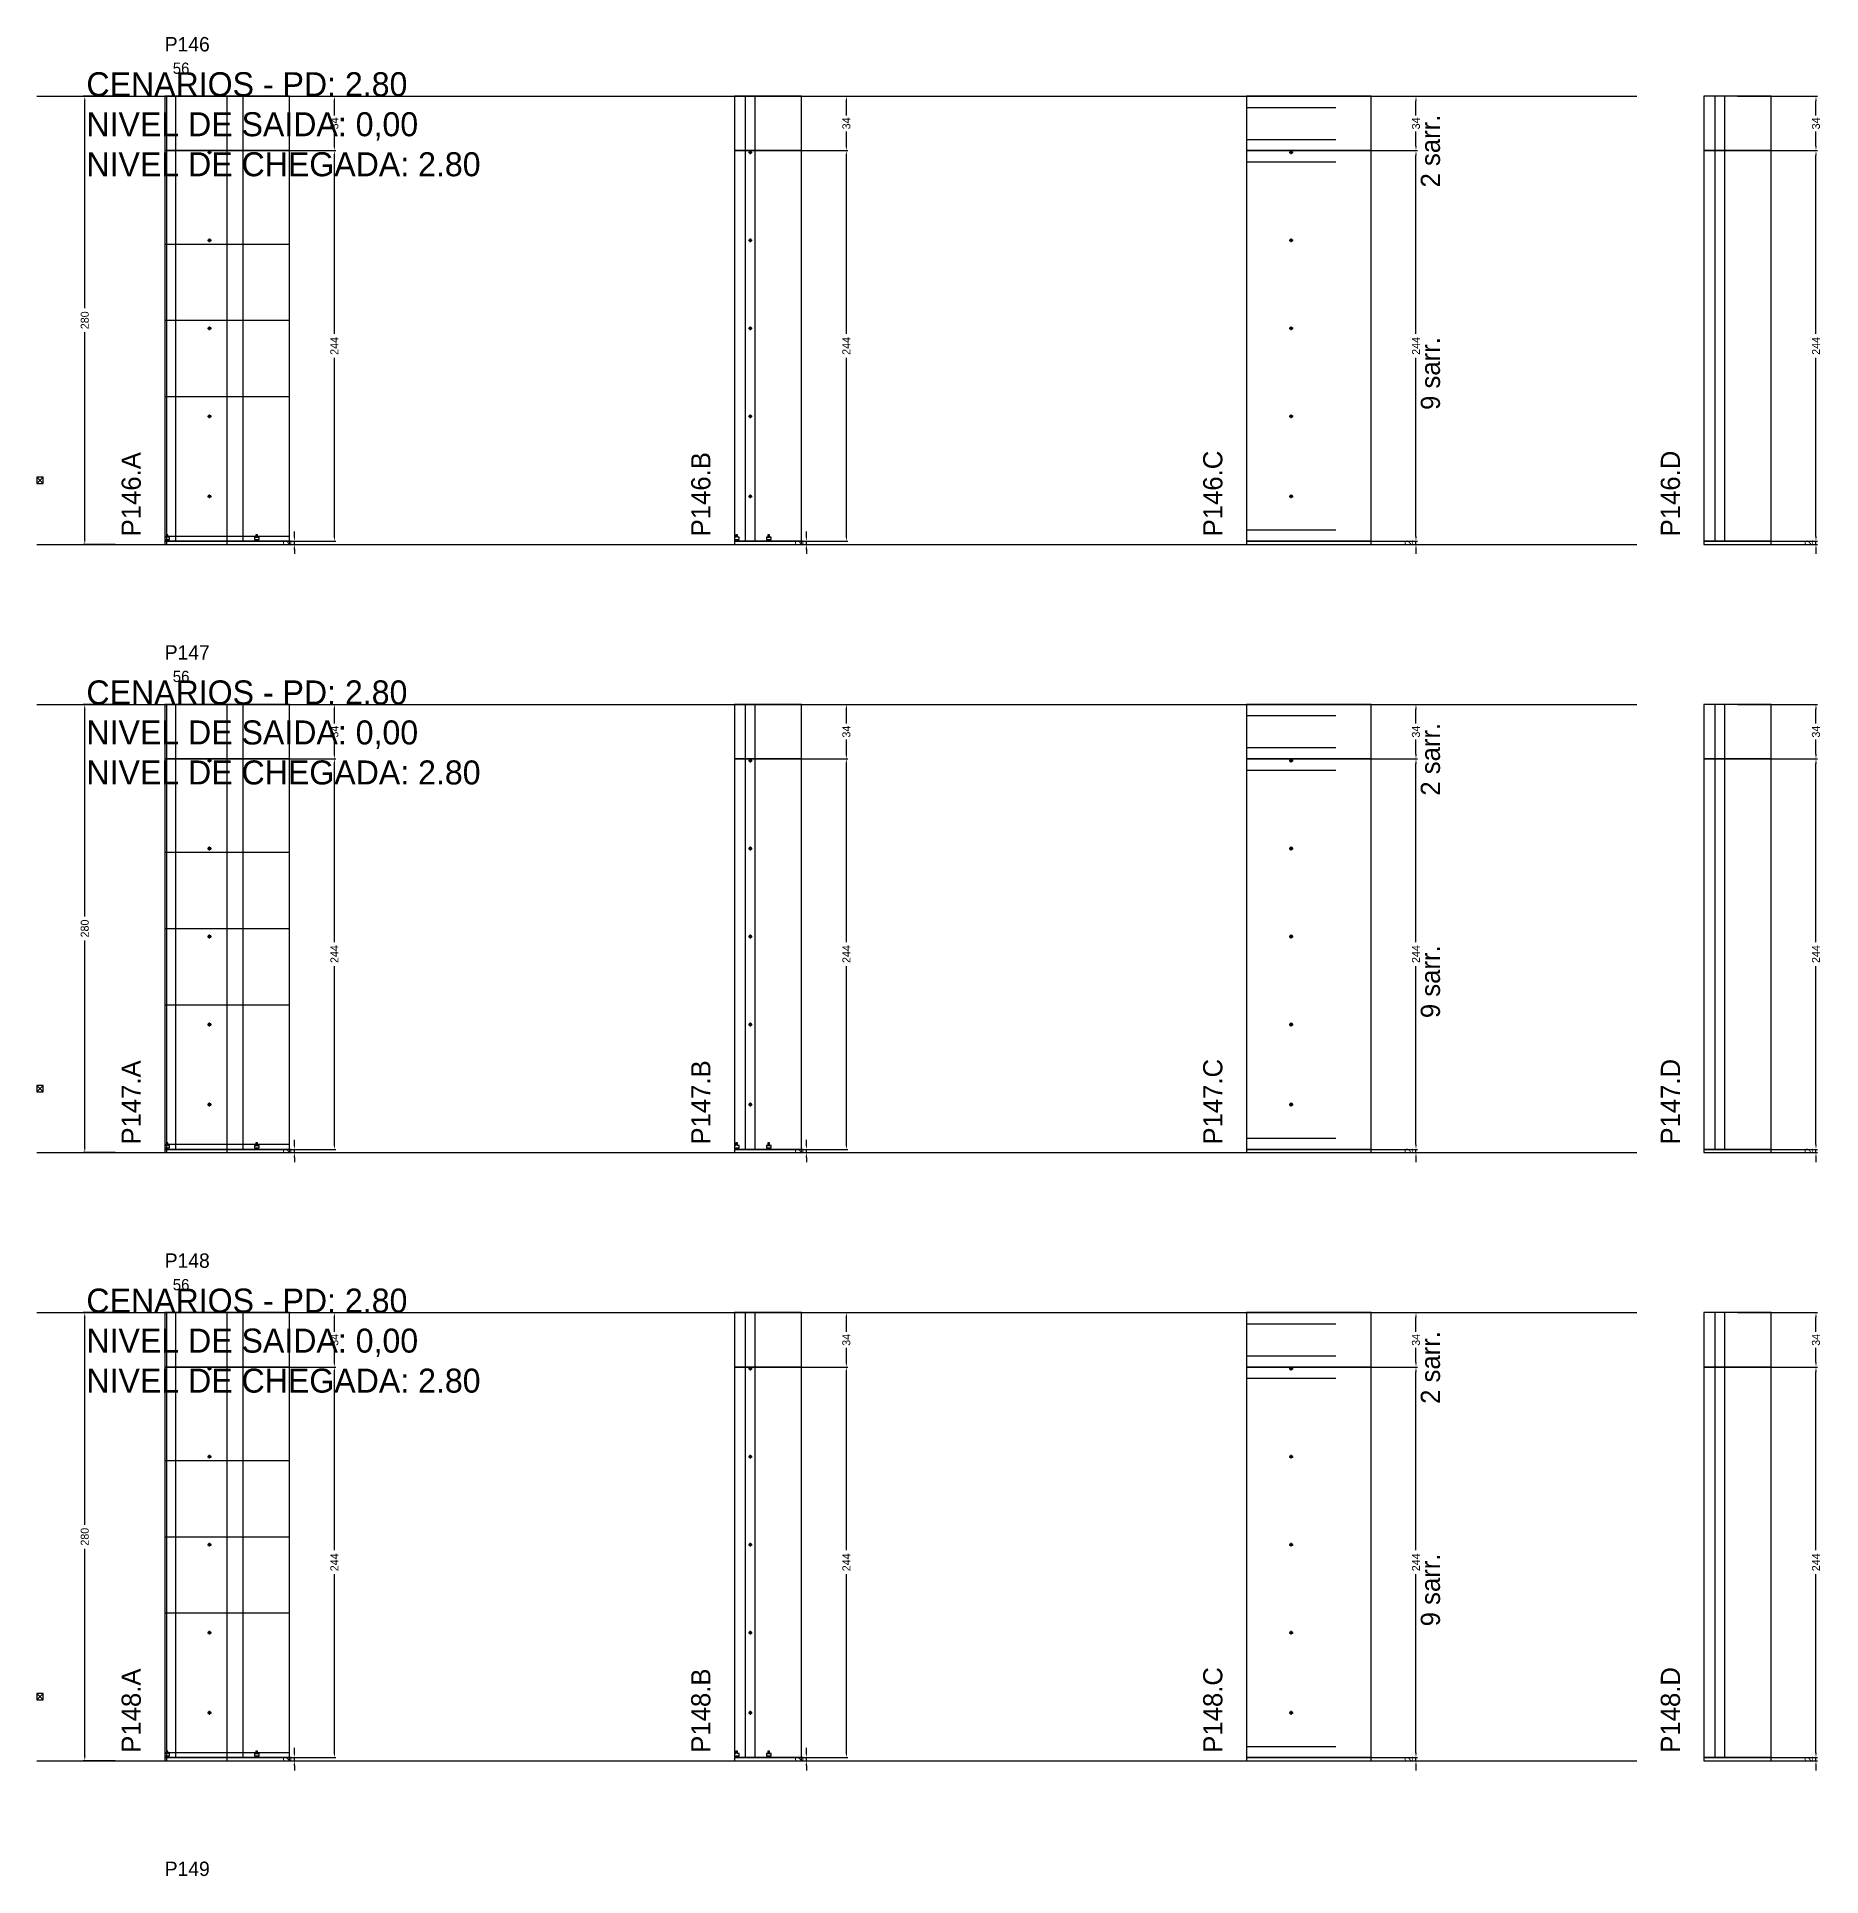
# Model space of a CAD drawing. Header units: centimetres. Extents: x -10500 to 4121, y -45226 to 295.
# Drawn here: x -7000 to -5885, y -36552 to -35403 of the extents above; entities that cross this region are included whole.
import ezdxf

# ---------------------------------------------------------------- set-up
doc = ezdxf.new("R2010")
doc.units = ezdxf.units.CM
doc.linetypes.add('DASHED', pattern=[2, -2])
for name, color, linetype in [('CHAPA', 140, 'Continuous'), ('COTA', 241, 'Continuous'), ('COTAS FURACAO', 16, 'Continuous'), ('Madeira', 30, 'Continuous'), ('MEIO_PONT', 160, 'Continuous'), ('NOMENCLATURA', 7, 'Continuous'), ('Nível', 160, 'Continuous'), ('Painéis', 200, 'Continuous'), ('Perfil Metálico', 150, 'Continuous'), ('SARR_2.2x7', 40, 'Continuous'), ('SARRAFO DE PRESSAO', 200, 'Continuous'), ('texto', 7, 'Continuous'), ('TEXTO_GERAL', 7, 'Continuous')]:
    doc.layers.add(name, color=color, linetype=linetype)
doc.dimstyles.new('PAINEL-NOVA', dxfattribs={"dimtxt": 5, "dimasz": 3, "dimexe": 1, "dimexo": 1, "dimgap": 1, "dimtad": 1, "dimcen": 2.5, "dimazin": 3, "dimtfac": 1, "dimtmove": 0, "dimatfit": 3})

# ---------------------------------------------------------------- blocks, each defined once
blk = doc.blocks.new('_CLOSEDFILLED')
at = {"color": 0, "linetype": 'BYBLOCK'}
blk.add_solid([(-1, 0.16), (0, 0), (-1, -0.16)], dxfattribs=at)
blk = doc.blocks.new('*D2419')
for p, q in [((-6951, -35440), (-6971, -35440)), ((-6970, -35572.5), (-6970, -35443)), ((-6970, -35717), (-6970, -35587.5)), ((-6951, -35720), (-6971, -35720))]:
    blk.add_line(p, q)
at = {"layer": 'Defpoints'}
for p in [(-6950, -35440), (-6970, -35720), (-6950, -35720)]:
    blk.add_point(p, dxfattribs=at)
at = {"layer": 'COTA', "xscale": 3, "yscale": 3}
for p, rotation in [((-6970, -35440), 90), ((-6970, -35720), 270)]:
    blk.add_blockref('_CLOSEDFILLED', p, dxfattribs=dict(at, rotation=rotation))
at = {"layer": 'COTA', "insert": (-6970, -35580), "char_height": 5, "attachment_point": 5, "rotation": 90}
blk.add_mtext('280', dxfattribs=at)
blk = doc.blocks.new('MULDURA')
at = {"layer": 'Paineis'}
for p, q in [((0, 0), (4, 4)), ((4, 0), (0, 4))]:
    blk.add_line(p, q, dxfattribs=at)
blk.add_lwpolyline([(0, 0), (4, 0), (4, 4), (0, 4)], close=True, dxfattribs=at)
blk = doc.blocks.new('*D2421')
for p, q in [((-6863, -35474), (-6813, -35474)), ((-6814, -35588.5), (-6814, -35477)), ((-6814, -35715), (-6814, -35603.5)), ((-6863, -35718), (-6813, -35718))]:
    blk.add_line(p, q)
at = {"layer": 'Defpoints'}
for p in [(-6864, -35474), (-6864, -35718), (-6814, -35718)]:
    blk.add_point(p, dxfattribs=at)
at = {"layer": 'COTA', "xscale": 3, "yscale": 3}
for p, rotation in [((-6814, -35474), 90), ((-6814, -35718), 270)]:
    blk.add_blockref('_CLOSEDFILLED', p, dxfattribs=dict(at, rotation=rotation))
at = {"layer": 'COTA', "insert": (-6814, -35596), "char_height": 5, "attachment_point": 5, "rotation": 90}
blk.add_mtext('244', dxfattribs=at)
blk = doc.blocks.new('*D2422')
for p, q in [((-6863, -35440), (-6813, -35440)), ((-6814, -35452), (-6814, -35443)), ((-6814, -35471), (-6814, -35462)), ((-6863, -35474), (-6813, -35474))]:
    blk.add_line(p, q)
at = {"layer": 'Defpoints'}
for p in [(-6864, -35440), (-6864, -35474), (-6814, -35474)]:
    blk.add_point(p, dxfattribs=at)
at = {"layer": 'COTA', "xscale": 3, "yscale": 3}
for p, rotation in [((-6814, -35440), 90), ((-6814, -35474), 270)]:
    blk.add_blockref('_CLOSEDFILLED', p, dxfattribs=dict(at, rotation=rotation))
at = {"layer": 'COTA', "insert": (-6814, -35457), "char_height": 5, "attachment_point": 5, "rotation": 90}
blk.add_mtext('34', dxfattribs=at)
blk = doc.blocks.new('SLIPTEE')
at = {"layer": 'Paineis'}
blk.add_lwpolyline([(0, 0), (3, 0), (3, 1.5), (2, 1.5), (2, 3), (1, 3), (1, 1.5), (0, 1.5)], close=True, dxfattribs=at)
blk = doc.blocks.new('SLIPTDD')
at = {"layer": 'Paineis'}
blk.add_line((0, 1.5), (3, 1.5), dxfattribs=at)
blk.add_lwpolyline([(0, 0), (3, 0), (3, 1.5), (2, 1.5), (2, 3), (1, 3), (1, 1.5), (0, 1.5)], close=True, dxfattribs=at)
blk = doc.blocks.new('furacao')
at = {"layer": 'COTAS FURACAO'}
for p, q in [((-1.2, 0), (1.2, 0)), ((0, -1.2), (0, 1.2))]:
    blk.add_line(p, q, dxfattribs=at)
blk.add_circle((0, 0), 0.8, dxfattribs=at)
blk = doc.blocks.new('*D2424')
for p, q in [((-6543, -35474), (-6493, -35474)), ((-6494, -35588.5), (-6494, -35477)), ((-6494, -35715), (-6494, -35603.5)), ((-6543, -35718), (-6493, -35718))]:
    blk.add_line(p, q)
at = {"layer": 'Defpoints'}
for p in [(-6544, -35474), (-6544, -35718), (-6494, -35718)]:
    blk.add_point(p, dxfattribs=at)
at = {"layer": 'COTA', "xscale": 3, "yscale": 3}
for p, rotation in [((-6494, -35474), 90), ((-6494, -35718), 270)]:
    blk.add_blockref('_CLOSEDFILLED', p, dxfattribs=dict(at, rotation=rotation))
at = {"layer": 'COTA', "insert": (-6494, -35596), "char_height": 5, "attachment_point": 5, "rotation": 90}
blk.add_mtext('244', dxfattribs=at)
blk = doc.blocks.new('*D2425')
for p, q in [((-6543, -35440), (-6493, -35440)), ((-6494, -35452), (-6494, -35443)), ((-6494, -35471), (-6494, -35462)), ((-6543, -35474), (-6493, -35474))]:
    blk.add_line(p, q)
at = {"layer": 'Defpoints'}
for p in [(-6544, -35440), (-6544, -35474), (-6494, -35474)]:
    blk.add_point(p, dxfattribs=at)
at = {"layer": 'COTA', "xscale": 3, "yscale": 3}
for p, rotation in [((-6494, -35440), 90), ((-6494, -35474), 270)]:
    blk.add_blockref('_CLOSEDFILLED', p, dxfattribs=dict(at, rotation=rotation))
at = {"layer": 'COTA', "insert": (-6494, -35457), "char_height": 5, "attachment_point": 5, "rotation": 90}
blk.add_mtext('34', dxfattribs=at)
blk = doc.blocks.new('*D2427')
for p, q in [((-6187, -35474), (-6137, -35474)), ((-6138, -35588.5), (-6138, -35477)), ((-6138, -35715), (-6138, -35603.5)), ((-6187, -35718), (-6137, -35718))]:
    blk.add_line(p, q)
at = {"layer": 'Defpoints'}
for p in [(-6188, -35474), (-6188, -35718), (-6138, -35718)]:
    blk.add_point(p, dxfattribs=at)
at = {"layer": 'COTA', "xscale": 3, "yscale": 3}
for p, rotation in [((-6138, -35474), 90), ((-6138, -35718), 270)]:
    blk.add_blockref('_CLOSEDFILLED', p, dxfattribs=dict(at, rotation=rotation))
at = {"layer": 'COTA', "insert": (-6138, -35596), "char_height": 5, "attachment_point": 5, "rotation": 90}
blk.add_mtext('244', dxfattribs=at)
blk = doc.blocks.new('*D2428')
for p, q in [((-6187, -35440), (-6137, -35440)), ((-6138, -35452), (-6138, -35443)), ((-6138, -35471), (-6138, -35462)), ((-6187, -35474), (-6137, -35474))]:
    blk.add_line(p, q)
at = {"layer": 'Defpoints'}
for p in [(-6188, -35440), (-6188, -35474), (-6138, -35474)]:
    blk.add_point(p, dxfattribs=at)
at = {"layer": 'COTA', "xscale": 3, "yscale": 3}
for p, rotation in [((-6138, -35440), 90), ((-6138, -35474), 270)]:
    blk.add_blockref('_CLOSEDFILLED', p, dxfattribs=dict(at, rotation=rotation))
at = {"layer": 'COTA', "insert": (-6138, -35457), "char_height": 5, "attachment_point": 5, "rotation": 90}
blk.add_mtext('34', dxfattribs=at)
blk = doc.blocks.new('*D2430')
for p, q in [((-5937, -35474), (-5887, -35474)), ((-5888, -35588.5), (-5888, -35477)), ((-5888, -35715), (-5888, -35603.5)), ((-5937, -35718), (-5887, -35718))]:
    blk.add_line(p, q)
at = {"layer": 'Defpoints'}
for p in [(-5938, -35474), (-5938, -35718), (-5888, -35718)]:
    blk.add_point(p, dxfattribs=at)
at = {"layer": 'COTA', "xscale": 3, "yscale": 3}
for p, rotation in [((-5888, -35474), 90), ((-5888, -35718), 270)]:
    blk.add_blockref('_CLOSEDFILLED', p, dxfattribs=dict(at, rotation=rotation))
at = {"layer": 'COTA', "insert": (-5888, -35596), "char_height": 5, "attachment_point": 5, "rotation": 90}
blk.add_mtext('244', dxfattribs=at)
blk = doc.blocks.new('*D2431')
for p, q in [((-5937, -35440), (-5887, -35440)), ((-5888, -35452), (-5888, -35443)), ((-5888, -35471), (-5888, -35462)), ((-5937, -35474), (-5887, -35474))]:
    blk.add_line(p, q)
at = {"layer": 'Defpoints'}
for p in [(-5938, -35440), (-5938, -35474), (-5888, -35474)]:
    blk.add_point(p, dxfattribs=at)
at = {"layer": 'COTA', "xscale": 3, "yscale": 3}
for p, rotation in [((-5888, -35440), 90), ((-5888, -35474), 270)]:
    blk.add_blockref('_CLOSEDFILLED', p, dxfattribs=dict(at, rotation=rotation))
at = {"layer": 'COTA', "insert": (-5888, -35457), "char_height": 5, "attachment_point": 5, "rotation": 90}
blk.add_mtext('34', dxfattribs=at)
blk = doc.blocks.new('*D2445')
for p, q in [((-6951, -35820), (-6971, -35820)), ((-6970, -35952.5), (-6970, -35823)), ((-6970, -36097), (-6970, -35967.5)), ((-6951, -36100), (-6971, -36100))]:
    blk.add_line(p, q)
at = {"layer": 'Defpoints'}
for p in [(-6950, -35820), (-6970, -36100), (-6950, -36100)]:
    blk.add_point(p, dxfattribs=at)
at = {"layer": 'COTA', "xscale": 3, "yscale": 3}
for p, rotation in [((-6970, -35820), 90), ((-6970, -36100), 270)]:
    blk.add_blockref('_CLOSEDFILLED', p, dxfattribs=dict(at, rotation=rotation))
at = {"layer": 'COTA', "insert": (-6970, -35960), "char_height": 5, "attachment_point": 5, "rotation": 90}
blk.add_mtext('280', dxfattribs=at)
blk = doc.blocks.new('*D2447')
for p, q in [((-6863, -35854), (-6813, -35854)), ((-6814, -35968.5), (-6814, -35857)), ((-6814, -36095), (-6814, -35983.5)), ((-6863, -36098), (-6813, -36098))]:
    blk.add_line(p, q)
at = {"layer": 'Defpoints'}
for p in [(-6864, -35854), (-6864, -36098), (-6814, -36098)]:
    blk.add_point(p, dxfattribs=at)
at = {"layer": 'COTA', "xscale": 3, "yscale": 3}
for p, rotation in [((-6814, -35854), 90), ((-6814, -36098), 270)]:
    blk.add_blockref('_CLOSEDFILLED', p, dxfattribs=dict(at, rotation=rotation))
at = {"layer": 'COTA', "insert": (-6814, -35976), "char_height": 5, "attachment_point": 5, "rotation": 90}
blk.add_mtext('244', dxfattribs=at)
blk = doc.blocks.new('*D2448')
for p, q in [((-6863, -35820), (-6813, -35820)), ((-6814, -35832), (-6814, -35823)), ((-6814, -35851), (-6814, -35842)), ((-6863, -35854), (-6813, -35854))]:
    blk.add_line(p, q)
at = {"layer": 'Defpoints'}
for p in [(-6864, -35820), (-6864, -35854), (-6814, -35854)]:
    blk.add_point(p, dxfattribs=at)
at = {"layer": 'COTA', "xscale": 3, "yscale": 3}
for p, rotation in [((-6814, -35820), 90), ((-6814, -35854), 270)]:
    blk.add_blockref('_CLOSEDFILLED', p, dxfattribs=dict(at, rotation=rotation))
at = {"layer": 'COTA', "insert": (-6814, -35837), "char_height": 5, "attachment_point": 5, "rotation": 90}
blk.add_mtext('34', dxfattribs=at)
blk = doc.blocks.new('*D2450')
for p, q in [((-6543, -35854), (-6493, -35854)), ((-6494, -35968.5), (-6494, -35857)), ((-6494, -36095), (-6494, -35983.5)), ((-6543, -36098), (-6493, -36098))]:
    blk.add_line(p, q)
at = {"layer": 'Defpoints'}
for p in [(-6544, -35854), (-6544, -36098), (-6494, -36098)]:
    blk.add_point(p, dxfattribs=at)
at = {"layer": 'COTA', "xscale": 3, "yscale": 3}
for p, rotation in [((-6494, -35854), 90), ((-6494, -36098), 270)]:
    blk.add_blockref('_CLOSEDFILLED', p, dxfattribs=dict(at, rotation=rotation))
at = {"layer": 'COTA', "insert": (-6494, -35976), "char_height": 5, "attachment_point": 5, "rotation": 90}
blk.add_mtext('244', dxfattribs=at)
blk = doc.blocks.new('*D2451')
for p, q in [((-6543, -35820), (-6493, -35820)), ((-6494, -35832), (-6494, -35823)), ((-6494, -35851), (-6494, -35842)), ((-6543, -35854), (-6493, -35854))]:
    blk.add_line(p, q)
at = {"layer": 'Defpoints'}
for p in [(-6544, -35820), (-6544, -35854), (-6494, -35854)]:
    blk.add_point(p, dxfattribs=at)
at = {"layer": 'COTA', "xscale": 3, "yscale": 3}
for p, rotation in [((-6494, -35820), 90), ((-6494, -35854), 270)]:
    blk.add_blockref('_CLOSEDFILLED', p, dxfattribs=dict(at, rotation=rotation))
at = {"layer": 'COTA', "insert": (-6494, -35837), "char_height": 5, "attachment_point": 5, "rotation": 90}
blk.add_mtext('34', dxfattribs=at)
blk = doc.blocks.new('*D2453')
for p, q in [((-6187, -35854), (-6137, -35854)), ((-6138, -35968.5), (-6138, -35857)), ((-6138, -36095), (-6138, -35983.5)), ((-6187, -36098), (-6137, -36098))]:
    blk.add_line(p, q)
at = {"layer": 'Defpoints'}
for p in [(-6188, -35854), (-6188, -36098), (-6138, -36098)]:
    blk.add_point(p, dxfattribs=at)
at = {"layer": 'COTA', "xscale": 3, "yscale": 3}
for p, rotation in [((-6138, -35854), 90), ((-6138, -36098), 270)]:
    blk.add_blockref('_CLOSEDFILLED', p, dxfattribs=dict(at, rotation=rotation))
at = {"layer": 'COTA', "insert": (-6138, -35976), "char_height": 5, "attachment_point": 5, "rotation": 90}
blk.add_mtext('244', dxfattribs=at)
blk = doc.blocks.new('*D2454')
for p, q in [((-6187, -35820), (-6137, -35820)), ((-6138, -35832), (-6138, -35823)), ((-6138, -35851), (-6138, -35842)), ((-6187, -35854), (-6137, -35854))]:
    blk.add_line(p, q)
at = {"layer": 'Defpoints'}
for p in [(-6188, -35820), (-6188, -35854), (-6138, -35854)]:
    blk.add_point(p, dxfattribs=at)
at = {"layer": 'COTA', "xscale": 3, "yscale": 3}
for p, rotation in [((-6138, -35820), 90), ((-6138, -35854), 270)]:
    blk.add_blockref('_CLOSEDFILLED', p, dxfattribs=dict(at, rotation=rotation))
at = {"layer": 'COTA', "insert": (-6138, -35837), "char_height": 5, "attachment_point": 5, "rotation": 90}
blk.add_mtext('34', dxfattribs=at)
blk = doc.blocks.new('*D2456')
for p, q in [((-5937, -35854), (-5887, -35854)), ((-5888, -35968.5), (-5888, -35857)), ((-5888, -36095), (-5888, -35983.5)), ((-5937, -36098), (-5887, -36098))]:
    blk.add_line(p, q)
at = {"layer": 'Defpoints'}
for p in [(-5938, -35854), (-5938, -36098), (-5888, -36098)]:
    blk.add_point(p, dxfattribs=at)
at = {"layer": 'COTA', "xscale": 3, "yscale": 3}
for p, rotation in [((-5888, -35854), 90), ((-5888, -36098), 270)]:
    blk.add_blockref('_CLOSEDFILLED', p, dxfattribs=dict(at, rotation=rotation))
at = {"layer": 'COTA', "insert": (-5888, -35976), "char_height": 5, "attachment_point": 5, "rotation": 90}
blk.add_mtext('244', dxfattribs=at)
blk = doc.blocks.new('*D2457')
for p, q in [((-5937, -35820), (-5887, -35820)), ((-5888, -35832), (-5888, -35823)), ((-5888, -35851), (-5888, -35842)), ((-5937, -35854), (-5887, -35854))]:
    blk.add_line(p, q)
at = {"layer": 'Defpoints'}
for p in [(-5938, -35820), (-5938, -35854), (-5888, -35854)]:
    blk.add_point(p, dxfattribs=at)
at = {"layer": 'COTA', "xscale": 3, "yscale": 3}
for p, rotation in [((-5888, -35820), 90), ((-5888, -35854), 270)]:
    blk.add_blockref('_CLOSEDFILLED', p, dxfattribs=dict(at, rotation=rotation))
at = {"layer": 'COTA', "insert": (-5888, -35837), "char_height": 5, "attachment_point": 5, "rotation": 90}
blk.add_mtext('34', dxfattribs=at)
blk = doc.blocks.new('*D2471')
for p, q in [((-6951, -36200), (-6971, -36200)), ((-6970, -36332.5), (-6970, -36203)), ((-6970, -36477), (-6970, -36347.5)), ((-6951, -36480), (-6971, -36480))]:
    blk.add_line(p, q)
at = {"layer": 'Defpoints'}
for p in [(-6950, -36200), (-6970, -36480), (-6950, -36480)]:
    blk.add_point(p, dxfattribs=at)
at = {"layer": 'COTA', "xscale": 3, "yscale": 3}
for p, rotation in [((-6970, -36200), 90), ((-6970, -36480), 270)]:
    blk.add_blockref('_CLOSEDFILLED', p, dxfattribs=dict(at, rotation=rotation))
at = {"layer": 'COTA', "insert": (-6970, -36340), "char_height": 5, "attachment_point": 5, "rotation": 90}
blk.add_mtext('280', dxfattribs=at)
blk = doc.blocks.new('*D2473')
for p, q in [((-6863, -36234), (-6813, -36234)), ((-6814, -36348.5), (-6814, -36237)), ((-6814, -36475), (-6814, -36363.5)), ((-6863, -36478), (-6813, -36478))]:
    blk.add_line(p, q)
at = {"layer": 'Defpoints'}
for p in [(-6864, -36234), (-6864, -36478), (-6814, -36478)]:
    blk.add_point(p, dxfattribs=at)
at = {"layer": 'COTA', "xscale": 3, "yscale": 3}
for p, rotation in [((-6814, -36234), 90), ((-6814, -36478), 270)]:
    blk.add_blockref('_CLOSEDFILLED', p, dxfattribs=dict(at, rotation=rotation))
at = {"layer": 'COTA', "insert": (-6814, -36356), "char_height": 5, "attachment_point": 5, "rotation": 90}
blk.add_mtext('244', dxfattribs=at)
blk = doc.blocks.new('*D2474')
for p, q in [((-6863, -36200), (-6813, -36200)), ((-6814, -36212), (-6814, -36203)), ((-6814, -36231), (-6814, -36222)), ((-6863, -36234), (-6813, -36234))]:
    blk.add_line(p, q)
at = {"layer": 'Defpoints'}
for p in [(-6864, -36200), (-6864, -36234), (-6814, -36234)]:
    blk.add_point(p, dxfattribs=at)
at = {"layer": 'COTA', "xscale": 3, "yscale": 3}
for p, rotation in [((-6814, -36200), 90), ((-6814, -36234), 270)]:
    blk.add_blockref('_CLOSEDFILLED', p, dxfattribs=dict(at, rotation=rotation))
at = {"layer": 'COTA', "insert": (-6814, -36217), "char_height": 5, "attachment_point": 5, "rotation": 90}
blk.add_mtext('34', dxfattribs=at)
blk = doc.blocks.new('*D2476')
for p, q in [((-6543, -36234), (-6493, -36234)), ((-6494, -36348.5), (-6494, -36237)), ((-6494, -36475), (-6494, -36363.5)), ((-6543, -36478), (-6493, -36478))]:
    blk.add_line(p, q)
at = {"layer": 'Defpoints'}
for p in [(-6544, -36234), (-6544, -36478), (-6494, -36478)]:
    blk.add_point(p, dxfattribs=at)
at = {"layer": 'COTA', "xscale": 3, "yscale": 3}
for p, rotation in [((-6494, -36234), 90), ((-6494, -36478), 270)]:
    blk.add_blockref('_CLOSEDFILLED', p, dxfattribs=dict(at, rotation=rotation))
at = {"layer": 'COTA', "insert": (-6494, -36356), "char_height": 5, "attachment_point": 5, "rotation": 90}
blk.add_mtext('244', dxfattribs=at)
blk = doc.blocks.new('*D2477')
for p, q in [((-6543, -36200), (-6493, -36200)), ((-6494, -36212), (-6494, -36203)), ((-6494, -36231), (-6494, -36222)), ((-6543, -36234), (-6493, -36234))]:
    blk.add_line(p, q)
at = {"layer": 'Defpoints'}
for p in [(-6544, -36200), (-6544, -36234), (-6494, -36234)]:
    blk.add_point(p, dxfattribs=at)
at = {"layer": 'COTA', "xscale": 3, "yscale": 3}
for p, rotation in [((-6494, -36200), 90), ((-6494, -36234), 270)]:
    blk.add_blockref('_CLOSEDFILLED', p, dxfattribs=dict(at, rotation=rotation))
at = {"layer": 'COTA', "insert": (-6494, -36217), "char_height": 5, "attachment_point": 5, "rotation": 90}
blk.add_mtext('34', dxfattribs=at)
blk = doc.blocks.new('*D2479')
for p, q in [((-6187, -36234), (-6137, -36234)), ((-6138, -36348.5), (-6138, -36237)), ((-6138, -36475), (-6138, -36363.5)), ((-6187, -36478), (-6137, -36478))]:
    blk.add_line(p, q)
at = {"layer": 'Defpoints'}
for p in [(-6188, -36234), (-6188, -36478), (-6138, -36478)]:
    blk.add_point(p, dxfattribs=at)
at = {"layer": 'COTA', "xscale": 3, "yscale": 3}
for p, rotation in [((-6138, -36234), 90), ((-6138, -36478), 270)]:
    blk.add_blockref('_CLOSEDFILLED', p, dxfattribs=dict(at, rotation=rotation))
at = {"layer": 'COTA', "insert": (-6138, -36356), "char_height": 5, "attachment_point": 5, "rotation": 90}
blk.add_mtext('244', dxfattribs=at)
blk = doc.blocks.new('*D2480')
for p, q in [((-6187, -36200), (-6137, -36200)), ((-6138, -36212), (-6138, -36203)), ((-6138, -36231), (-6138, -36222)), ((-6187, -36234), (-6137, -36234))]:
    blk.add_line(p, q)
at = {"layer": 'Defpoints'}
for p in [(-6188, -36200), (-6188, -36234), (-6138, -36234)]:
    blk.add_point(p, dxfattribs=at)
at = {"layer": 'COTA', "xscale": 3, "yscale": 3}
for p, rotation in [((-6138, -36200), 90), ((-6138, -36234), 270)]:
    blk.add_blockref('_CLOSEDFILLED', p, dxfattribs=dict(at, rotation=rotation))
at = {"layer": 'COTA', "insert": (-6138, -36217), "char_height": 5, "attachment_point": 5, "rotation": 90}
blk.add_mtext('34', dxfattribs=at)
blk = doc.blocks.new('*D2482')
for p, q in [((-5937, -36234), (-5887, -36234)), ((-5888, -36348.5), (-5888, -36237)), ((-5888, -36475), (-5888, -36363.5)), ((-5937, -36478), (-5887, -36478))]:
    blk.add_line(p, q)
at = {"layer": 'Defpoints'}
for p in [(-5938, -36234), (-5938, -36478), (-5888, -36478)]:
    blk.add_point(p, dxfattribs=at)
at = {"layer": 'COTA', "xscale": 3, "yscale": 3}
for p, rotation in [((-5888, -36234), 90), ((-5888, -36478), 270)]:
    blk.add_blockref('_CLOSEDFILLED', p, dxfattribs=dict(at, rotation=rotation))
at = {"layer": 'COTA', "insert": (-5888, -36356), "char_height": 5, "attachment_point": 5, "rotation": 90}
blk.add_mtext('244', dxfattribs=at)
blk = doc.blocks.new('*D2483')
for p, q in [((-5937, -36200), (-5887, -36200)), ((-5888, -36212), (-5888, -36203)), ((-5888, -36231), (-5888, -36222)), ((-5937, -36234), (-5887, -36234))]:
    blk.add_line(p, q)
at = {"layer": 'Defpoints'}
for p in [(-5938, -36200), (-5938, -36234), (-5888, -36234)]:
    blk.add_point(p, dxfattribs=at)
at = {"layer": 'COTA', "xscale": 3, "yscale": 3}
for p, rotation in [((-5888, -36200), 90), ((-5888, -36234), 270)]:
    blk.add_blockref('_CLOSEDFILLED', p, dxfattribs=dict(at, rotation=rotation))
at = {"layer": 'COTA', "insert": (-5888, -36217), "char_height": 5, "attachment_point": 5, "rotation": 90}
blk.add_mtext('34', dxfattribs=at)

msp = doc.modelspace()

# ---------------------------------------------------------------- linework, layer by layer
at = {"layer": 'CHAPA'}
for points in [[(-6920, -35720), (-6918.8, -35720), (-6918.8, -35440), (-6920, -35440)], [(-6920, -36100), (-6918.8, -36100), (-6918.8, -35820), (-6920, -35820)], [(-6920, -36480), (-6918.8, -36480), (-6918.8, -36200), (-6920, -36200)]]:
    msp.add_lwpolyline(points, close=True, dxfattribs=at)
at = {"layer": 'Madeira'}
for points in [[(-6920, -35532.4), (-6842, -35532.4)], [(-6920, -35627.6), (-6842, -35627.6)], [(-6920, -35912.4), (-6842, -35912.4)], [(-6920, -36007.6), (-6842, -36007.6)], [(-6920, -36292.4), (-6842, -36292.4)], [(-6920, -36387.6), (-6842, -36387.6)]]:
    msp.add_lwpolyline(points, dxfattribs=at)
at = {"layer": 'MEIO_PONT'}
for points in [[(-6920, -35580), (-6842, -35580)], [(-6920, -35960), (-6842, -35960)], [(-6920, -36340), (-6842, -36340)]]:
    msp.add_lwpolyline(points, dxfattribs=at)
at = {"layer": 'Nível', "linetype": 'DASHED'}
for points in [[(-7000, -35440), (-6000, -35440)], [(-7000, -35720), (-6000, -35720)], [(-7000, -35820), (-6000, -35820)], [(-7000, -36100), (-6000, -36100)], [(-7000, -36200), (-6000, -36200)], [(-7000, -36480), (-6000, -36480)]]:
    msp.add_lwpolyline(points, dxfattribs=at)
at = {"layer": 'Painéis'}
for points in [[(-6920, -35474), (-6842, -35474), (-6842, -35440), (-6920, -35440)], [(-6920, -35720), (-6842, -35720), (-6842, -35440), (-6920, -35440)], [(-6564, -35474), (-6522, -35474), (-6522, -35440), (-6564, -35440)], [(-6244, -35474), (-6166, -35474), (-6166, -35440), (-6244, -35440)], [(-5958, -35474), (-5916, -35474), (-5916, -35440), (-5958, -35440)], [(-6920, -35718), (-6842, -35718), (-6842, -35474), (-6920, -35474)], [(-6564, -35718), (-6522, -35718), (-6522, -35474), (-6564, -35474)], [(-6244, -35718), (-6166, -35718), (-6166, -35474), (-6244, -35474)], [(-5958, -35718), (-5916, -35718), (-5916, -35474), (-5958, -35474)], [(-6920, -35720), (-6842, -35720), (-6842, -35718), (-6920, -35718)], [(-6564, -35720), (-6522, -35720), (-6522, -35718), (-6564, -35718)], [(-6244, -35720), (-6166, -35720), (-6166, -35718), (-6244, -35718)], [(-5958, -35720), (-5916, -35720), (-5916, -35718), (-5958, -35718)], [(-6920, -35854), (-6842, -35854), (-6842, -35820), (-6920, -35820)], [(-6920, -36100), (-6842, -36100), (-6842, -35820), (-6920, -35820)], [(-6564, -35854), (-6522, -35854), (-6522, -35820), (-6564, -35820)], [(-6244, -35854), (-6166, -35854), (-6166, -35820), (-6244, -35820)], [(-5958, -35854), (-5916, -35854), (-5916, -35820), (-5958, -35820)], [(-6920, -36098), (-6842, -36098), (-6842, -35854), (-6920, -35854)], [(-6564, -36098), (-6522, -36098), (-6522, -35854), (-6564, -35854)], [(-6244, -36098), (-6166, -36098), (-6166, -35854), (-6244, -35854)], [(-5958, -36098), (-5916, -36098), (-5916, -35854), (-5958, -35854)], [(-6920, -36100), (-6842, -36100), (-6842, -36098), (-6920, -36098)], [(-6564, -36100), (-6522, -36100), (-6522, -36098), (-6564, -36098)], [(-6244, -36100), (-6166, -36100), (-6166, -36098), (-6244, -36098)], [(-5958, -36100), (-5916, -36100), (-5916, -36098), (-5958, -36098)], [(-6920, -36234), (-6842, -36234), (-6842, -36200), (-6920, -36200)], [(-6920, -36480), (-6842, -36480), (-6842, -36200), (-6920, -36200)], [(-6564, -36234), (-6522, -36234), (-6522, -36200), (-6564, -36200)], [(-6244, -36234), (-6166, -36234), (-6166, -36200), (-6244, -36200)], [(-5958, -36234), (-5916, -36234), (-5916, -36200), (-5958, -36200)], [(-6920, -36478), (-6842, -36478), (-6842, -36234), (-6920, -36234)], [(-6564, -36478), (-6522, -36478), (-6522, -36234), (-6564, -36234)], [(-6244, -36478), (-6166, -36478), (-6166, -36234), (-6244, -36234)], [(-5958, -36478), (-5916, -36478), (-5916, -36234), (-5958, -36234)], [(-6920, -36480), (-6842, -36480), (-6842, -36478), (-6920, -36478)], [(-6564, -36480), (-6522, -36480), (-6522, -36478), (-6564, -36478)], [(-6244, -36480), (-6166, -36480), (-6166, -36478), (-6244, -36478)], [(-5958, -36480), (-5916, -36480), (-5916, -36478), (-5958, -36478)]]:
    msp.add_lwpolyline(points, close=True, dxfattribs=at)
at = {"layer": 'Perfil Metálico'}
for p, q in [((-6881, -35720), (-6881, -35440)), ((-6881, -36100), (-6881, -35820)), ((-6881, -36480), (-6881, -36200))]:
    msp.add_line(p, q, dxfattribs=at)
at = {"layer": 'SARR_2.2x7'}
for points in [[(-6913, -35474), (-6913, -35440)], [(-6871, -35474), (-6871, -35440)], [(-6557, -35474), (-6557, -35440)], [(-6551, -35474), (-6551, -35440)], [(-5951, -35474), (-5951, -35440)], [(-5945, -35474), (-5945, -35440)], [(-6244, -35447), (-6188, -35447)], [(-6244, -35467), (-6188, -35467)], [(-6244, -35481), (-6188, -35481)], [(-6244, -35711), (-6188, -35711)], [(-6913, -35854), (-6913, -35820)], [(-6871, -35854), (-6871, -35820)], [(-6557, -35854), (-6557, -35820)], [(-6551, -35854), (-6551, -35820)], [(-5951, -35854), (-5951, -35820)], [(-5945, -35854), (-5945, -35820)], [(-6244, -35827), (-6188, -35827)], [(-6244, -35847), (-6188, -35847)], [(-6244, -35861), (-6188, -35861)], [(-6244, -36091), (-6188, -36091)], [(-6913, -36234), (-6913, -36200)], [(-6871, -36234), (-6871, -36200)], [(-6557, -36234), (-6557, -36200)], [(-6551, -36234), (-6551, -36200)], [(-5951, -36234), (-5951, -36200)], [(-5945, -36234), (-5945, -36200)], [(-6244, -36207), (-6188, -36207)], [(-6244, -36227), (-6188, -36227)], [(-6244, -36241), (-6188, -36241)], [(-6244, -36471), (-6188, -36471)]]:
    msp.add_lwpolyline(points, dxfattribs=at)
at = {"layer": 'SARR_2.2x7', "linetype": 'DASHED'}
for points in [[(-6913, -35718), (-6913, -35474)], [(-6871, -35718), (-6871, -35474)], [(-6557, -35718), (-6557, -35474)], [(-6551, -35718), (-6551, -35474)], [(-5951, -35718), (-5951, -35474)], [(-5945, -35718), (-5945, -35474)], [(-6913, -36098), (-6913, -35854)], [(-6871, -36098), (-6871, -35854)], [(-6557, -36098), (-6557, -35854)], [(-6551, -36098), (-6551, -35854)], [(-5951, -36098), (-5951, -35854)], [(-5945, -36098), (-5945, -35854)], [(-6913, -36478), (-6913, -36234)], [(-6871, -36478), (-6871, -36234)], [(-6557, -36478), (-6557, -36234)], [(-6551, -36478), (-6551, -36234)], [(-5951, -36478), (-5951, -36234)], [(-5945, -36478), (-5945, -36234)]]:
    msp.add_lwpolyline(points, dxfattribs=at)
at = {"layer": 'SARRAFO DE PRESSAO'}
for points in [[(-6920, -35720), (-6842, -35720), (-6842, -35715), (-6920, -35715)], [(-6920, -36100), (-6842, -36100), (-6842, -36095), (-6920, -36095)], [(-6920, -36480), (-6842, -36480), (-6842, -36475), (-6920, -36475)]]:
    msp.add_lwpolyline(points, close=True, dxfattribs=at)

# ---------------------------------------------------------------- block references
at = {"layer": 'COTA'}
for name, p in [('furacao', (-6892, -35475)), ('furacao', (-6554, -35475)), ('furacao', (-6216, -35475)), ('furacao', (-6892, -35530)), ('furacao', (-6554, -35530)), ('furacao', (-6216, -35530)), ('furacao', (-6892, -35585)), ('furacao', (-6554, -35585)), ('furacao', (-6216, -35585)), ('furacao', (-6892, -35640)), ('furacao', (-6554, -35640)), ('furacao', (-6216, -35640)), ('MULDURA', (-7000, -35682)), ('furacao', (-6892, -35690)), ('furacao', (-6554, -35690)), ('furacao', (-6216, -35690)), ('SLIPTEE', (-6920, -35717)), ('SLIPTDD', (-6864, -35717)), ('SLIPTEE', (-6564, -35717)), ('SLIPTDD', (-6544, -35717)), ('furacao', (-6892, -35855)), ('furacao', (-6554, -35855)), ('furacao', (-6216, -35855)), ('furacao', (-6892, -35910)), ('furacao', (-6554, -35910)), ('furacao', (-6216, -35910)), ('furacao', (-6892, -35965)), ('furacao', (-6554, -35965)), ('furacao', (-6216, -35965)), ('furacao', (-6892, -36020)), ('furacao', (-6554, -36020)), ('furacao', (-6216, -36020)), ('MULDURA', (-7000, -36062)), ('furacao', (-6892, -36070)), ('furacao', (-6554, -36070)), ('furacao', (-6216, -36070)), ('SLIPTEE', (-6920, -36097)), ('SLIPTDD', (-6864, -36097)), ('SLIPTEE', (-6564, -36097)), ('SLIPTDD', (-6544, -36097)), ('furacao', (-6892, -36235)), ('furacao', (-6554, -36235)), ('furacao', (-6216, -36235)), ('furacao', (-6892, -36290)), ('furacao', (-6554, -36290)), ('furacao', (-6216, -36290)), ('furacao', (-6892, -36345)), ('furacao', (-6554, -36345)), ('furacao', (-6216, -36345)), ('furacao', (-6892, -36400)), ('furacao', (-6554, -36400)), ('furacao', (-6216, -36400)), ('MULDURA', (-7000, -36442)), ('furacao', (-6892, -36450)), ('furacao', (-6554, -36450)), ('furacao', (-6216, -36450)), ('SLIPTEE', (-6920, -36477)), ('SLIPTDD', (-6864, -36477)), ('SLIPTEE', (-6564, -36477)), ('SLIPTDD', (-6544, -36477))]:
    msp.add_blockref(name, p, dxfattribs=at)

# ---------------------------------------------------------------- texts
at = {"layer": 'NOMENCLATURA'}
for s, p in [('CENARIOS - PD: 2.80', (-6969, -35440)), ('NIVEL DE SAIDA: 0,00', (-6969, -35465)), ('NIVEL DE CHEGADA: 2.80', (-6969, -35490)), ('CENARIOS - PD: 2.80', (-6969, -35820)), ('NIVEL DE SAIDA: 0,00', (-6969, -35845)), ('NIVEL DE CHEGADA: 2.80', (-6969, -35870)), ('CENARIOS - PD: 2.80', (-6969, -36200)), ('NIVEL DE SAIDA: 0,00', (-6969, -36225)), ('NIVEL DE CHEGADA: 2.80', (-6969, -36250))]:
    msp.add_text(s, height=15, dxfattribs=at).set_placement(p)
for s, p in [('2 sarr.', (-6123, -35497)), ('9 sarr.', (-6123, -35636)), ('P146.A', (-6935, -35715)), ('P146.B', (-6579, -35715)), ('P146.C', (-6259, -35715)), ('P146.D', (-5973, -35715)), ('2 sarr.', (-6123, -35877)), ('9 sarr.', (-6123, -36016)), ('P147.A', (-6935, -36095)), ('P147.B', (-6579, -36095)), ('P147.C', (-6259, -36095)), ('P147.D', (-5973, -36095)), ('2 sarr.', (-6123, -36257)), ('9 sarr.', (-6123, -36396)), ('P148.A', (-6935, -36475)), ('P148.B', (-6579, -36475)), ('P148.C', (-6259, -36475)), ('P148.D', (-5973, -36475))]:
    msp.add_text(s, height=12, rotation=90, dxfattribs=at).set_placement(p)
at = {"layer": 'texto'}
for p in [(-6915, -35426), (-6915, -35806), (-6915, -36186)]:
    msp.add_text('56', height=7, dxfattribs=at).set_placement(p)
at = {"layer": 'TEXTO_GERAL'}
for s, p in [('P146', (-6920, -35412)), ('P147', (-6920, -35792)), ('P148', (-6920, -36172)), ('P149', (-6920, -36552))]:
    msp.add_text(s, height=9, dxfattribs=at).set_placement(p)

# ---------------------------------------------------------------- dimensions: what is measured, and where the dimension line sits
at = {"layer": 'COTA'}
for base, p1, p2, picture, middle in [((-6970, -35720), (-6950, -35720), (-6950, -35440), '*D2419', (-6970, -35580)), ((-6814, -35474), (-6864, -35474), (-6864, -35440), '*D2422', (-6814, -35457)), ((-6494, -35474), (-6544, -35474), (-6544, -35440), '*D2425', (-6494, -35457)), ((-6138, -35474), (-6188, -35474), (-6188, -35440), '*D2428', (-6138, -35457)), ((-5888, -35474), (-5938, -35474), (-5938, -35440), '*D2431', (-5888, -35457)), ((-6814, -35718), (-6864, -35718), (-6864, -35474), '*D2421', (-6814, -35596)), ((-6494, -35718), (-6544, -35718), (-6544, -35474), '*D2424', (-6494, -35596)), ((-6138, -35718), (-6188, -35718), (-6188, -35474), '*D2427', (-6138, -35596)), ((-5888, -35718), (-5938, -35718), (-5938, -35474), '*D2430', (-5888, -35596)), ((-6970, -36100), (-6950, -36100), (-6950, -35820), '*D2445', (-6970, -35960)), ((-6814, -35854), (-6864, -35854), (-6864, -35820), '*D2448', (-6814, -35837)), ((-6494, -35854), (-6544, -35854), (-6544, -35820), '*D2451', (-6494, -35837)), ((-6138, -35854), (-6188, -35854), (-6188, -35820), '*D2454', (-6138, -35837)), ((-5888, -35854), (-5938, -35854), (-5938, -35820), '*D2457', (-5888, -35837)), ((-6814, -36098), (-6864, -36098), (-6864, -35854), '*D2447', (-6814, -35976)), ((-6494, -36098), (-6544, -36098), (-6544, -35854), '*D2450', (-6494, -35976)), ((-6138, -36098), (-6188, -36098), (-6188, -35854), '*D2453', (-6138, -35976)), ((-5888, -36098), (-5938, -36098), (-5938, -35854), '*D2456', (-5888, -35976)), ((-6970, -36480), (-6950, -36480), (-6950, -36200), '*D2471', (-6970, -36340)), ((-6814, -36234), (-6864, -36234), (-6864, -36200), '*D2474', (-6814, -36217)), ((-6494, -36234), (-6544, -36234), (-6544, -36200), '*D2477', (-6494, -36217)), ((-6138, -36234), (-6188, -36234), (-6188, -36200), '*D2480', (-6138, -36217)), ((-5888, -36234), (-5938, -36234), (-5938, -36200), '*D2483', (-5888, -36217)), ((-6814, -36478), (-6864, -36478), (-6864, -36234), '*D2473', (-6814, -36356)), ((-6494, -36478), (-6544, -36478), (-6544, -36234), '*D2476', (-6494, -36356)), ((-6138, -36478), (-6188, -36478), (-6188, -36234), '*D2479', (-6138, -36356)), ((-5888, -36478), (-5938, -36478), (-5938, -36234), '*D2482', (-5888, -36356))]:
    dim = msp.add_linear_dim(base=base, p1=p1, p2=p2, angle=90, dimstyle='PAINEL-NOVA', dxfattribs=at)
    dim.commit()
    dim.dimension.update_dxf_attribs({"geometry": picture, "text_midpoint": middle})
for base, p1, p2 in [((-6839, -35720), (-6864, -35720), (-6864, -35718)), ((-6519, -35720), (-6544, -35720), (-6544, -35718)), ((-6138, -35720), (-6188, -35720), (-6188, -35718)), ((-5888, -35720), (-5938, -35720), (-5938, -35718)), ((-6839, -36100), (-6864, -36100), (-6864, -36098)), ((-6519, -36100), (-6544, -36100), (-6544, -36098)), ((-6138, -36100), (-6188, -36100), (-6188, -36098)), ((-5888, -36100), (-5938, -36100), (-5938, -36098)), ((-6839, -36480), (-6864, -36480), (-6864, -36478)), ((-6519, -36480), (-6544, -36480), (-6544, -36478)), ((-6138, -36480), (-6188, -36480), (-6188, -36478)), ((-5888, -36480), (-5938, -36480), (-5938, -36478))]:
    msp.add_linear_dim(base=base, p1=p1, p2=p2, angle=90, dimstyle='PAINEL-NOVA', dxfattribs=at).render()

doc.saveas('drawing.dxf')
